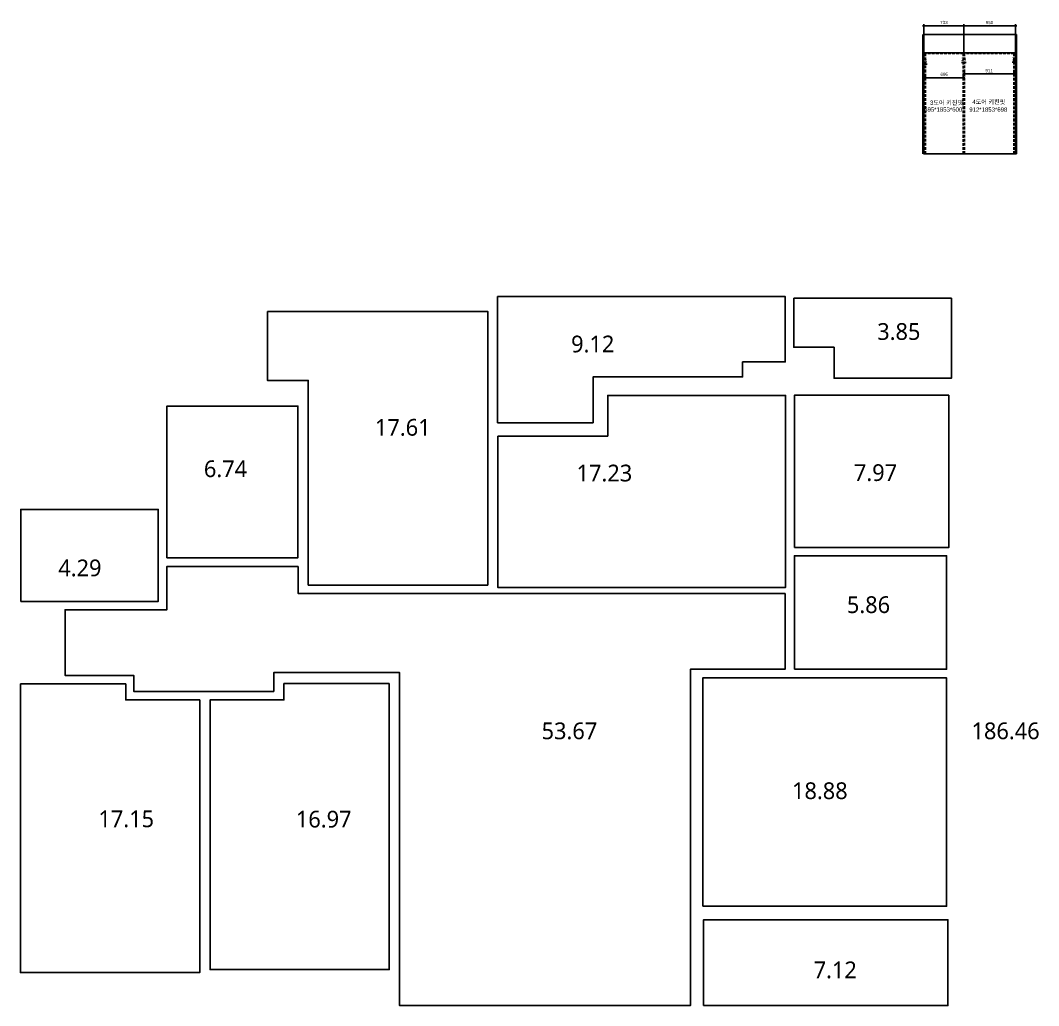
# Model space of a CAD drawing. Header units: millimetres. Extents: x 236955 to 308542, y 30900 to 88969.
# Drawn here: x 236955 to 255709, y 60972 to 79121 of the extents above; entities that cross this region are included whole.
import ezdxf
from ezdxf.enums import TextEntityAlignment as Align

# ---------------------------------------------------------------- set-up
doc = ezdxf.new("R2010")
doc.units = ezdxf.units.MM
doc.header["$LTSCALE"] = 100
doc.header["$PDMODE"] = 3
doc.linetypes.add('DASHED', pattern=[0.75, 0.5, -0.25])
doc.linetypes.add('DASHEDX2', pattern=[1.5, 1, -0.5])
doc.layers.get('DEFPOINTS').update_dxf_attribs({"color": 248})
doc.layers.add('0-ELC TEXT', color=7, linetype='Continuous')
doc.layers.add('FUR', color=8, linetype='DASHED')
doc.styles.add('HY 울릉도 L', font='')
doc.styles.add('HY울릉도L', font='NanumBarunGothic.ttf')
doc.styles.add('코레일둥고', font='Korail_Round_Gothic_Medium.ttf')
doc.styles.get('HY 울릉도 L').set_extended_font_data('HY울릉도L')
doc.dimstyles.new('30', dxfattribs={"dimscale": 30, "dimtxt": 2, "dimasz": 1, "dimexe": 1, "dimexo": 1, "dimgap": 1, "dimtad": 1, "dimdec": 0, "dimrnd": 0.05, "dimdsep": 46, "dimlunit": 6, "dimtxsty": 'HY 울릉도 L', "dimblk": 'ARCHTICK', "dimcen": 2.5, "dimdle": 1, "dimclrd": 133, "dimclre": 133, "dimclrt": 30, "dimadec": 0, "dimazin": 0, "dimtfac": 1, "dimtdec": 0, "dimtix": 1, "dimtmove": 2, "dimatfit": 3, "dimldrblk": 'ARCHTICK', "dimfxl": 1, "dimlwd": -1, "dimlwe": -1, "dimarcsym": 0})

# ---------------------------------------------------------------- blocks, each defined once
blk = doc.blocks.new('_ArchTick')
at = {"color": 0, "linetype": 'ByBlock', "const_width": 0.15}
blk.add_lwpolyline([(-0.5, -0.5), (0.5, 0.5)], dxfattribs=at)
blk = doc.blocks.new('*D441')
at = {"color": 133}
for p, q in [((254360, 79020), (253567, 79020)), ((253597, 78770), (253597, 79050)), ((254330, 78770), (254330, 79050))]:
    blk.add_line(p, q, dxfattribs=at)
at = {"layer": 'DEFPOINTS', "color": 0}
for p in [(253597, 79020), (253597, 78740), (254330, 78740)]:
    blk.add_point(p, dxfattribs=at)
at = {"color": 133, "xscale": 30, "yscale": 30, "zscale": 30, "rotation": 180}
blk.add_blockref('_ArchTick', (253597, 79020), dxfattribs=at)
at = {"color": 133, "xscale": 30, "yscale": 30, "zscale": 30}
blk.add_blockref('_ArchTick', (254330, 79020), dxfattribs=at)
at = {"color": 30, "insert": (253964, 79081), "char_height": 60, "attachment_point": 5, "style": 'HY 울릉도 L'}
blk.add_mtext('733', dxfattribs=at)
blk = doc.blocks.new('*D442')
at = {"color": 133}
for p, q in [((254300, 79020), (255310, 79020)), ((254330, 78723), (254330, 79050)), ((255280, 78723), (255280, 79050))]:
    blk.add_line(p, q, dxfattribs=at)
at = {"layer": 'DEFPOINTS', "color": 0}
for p in [(255280, 79020), (254330, 78693), (255280, 78693)]:
    blk.add_point(p, dxfattribs=at)
at = {"color": 133, "xscale": 30, "yscale": 30, "zscale": 30, "rotation": 180}
blk.add_blockref('_ArchTick', (254330, 79020), dxfattribs=at)
at = {"color": 133, "xscale": 30, "yscale": 30, "zscale": 30}
blk.add_blockref('_ArchTick', (255280, 79020), dxfattribs=at)
at = {"color": 30, "insert": (254805, 79081), "char_height": 60, "attachment_point": 5, "style": 'HY 울릉도 L'}
blk.add_mtext('950', dxfattribs=at)
blk = doc.blocks.new('*D443')
at = {"color": 133}
for p, q in [((255310, 78350), (255224, 78350)), ((255254, 78370), (255254, 78380)), ((255280, 78370), (255280, 78380))]:
    blk.add_line(p, q, dxfattribs=at)
at = {"layer": 'DEFPOINTS', "color": 0}
for p in [(255254, 78350), (255254, 78340), (255280, 78340)]:
    blk.add_point(p, dxfattribs=at)
at = {"color": 133, "xscale": 30, "yscale": 30, "zscale": 30}
blk.add_blockref('_ArchTick', (255254, 78350), dxfattribs=at)
at = {"color": 133, "xscale": 30, "yscale": 30, "zscale": 30, "rotation": 180}
blk.add_blockref('_ArchTick', (255280, 78350), dxfattribs=at)
at = {"color": 30, "insert": (255267, 78411), "char_height": 60, "attachment_point": 5, "style": 'HY 울릉도 L'}
blk.add_mtext('26', dxfattribs=at)
blk = doc.blocks.new('*D448')
at = {"color": 133}
for p, q in [((254313, 78133), (255284, 78133)), ((254343, 78146), (254343, 78163)), ((255254, 78146), (255254, 78163))]:
    blk.add_line(p, q, dxfattribs=at)
at = {"layer": 'DEFPOINTS', "color": 0}
for p in [(254343, 78116), (255254, 78133), (255254, 78116)]:
    blk.add_point(p, dxfattribs=at)
at = {"color": 133, "xscale": 30, "yscale": 30, "zscale": 30, "rotation": 180}
blk.add_blockref('_ArchTick', (254343, 78133), dxfattribs=at)
at = {"color": 133, "xscale": 30, "yscale": 30, "zscale": 30}
blk.add_blockref('_ArchTick', (255254, 78133), dxfattribs=at)
at = {"color": 30, "insert": (254798, 78194), "char_height": 60, "attachment_point": 5, "style": 'HY 울릉도 L'}
blk.add_mtext('911', dxfattribs=at)
blk = doc.blocks.new('*D449')
at = {"color": 133}
for p, q in [((254348, 78063), (253593, 78063)), ((253623, 78081), (253623, 78093)), ((254318, 78081), (254318, 78093))]:
    blk.add_line(p, q, dxfattribs=at)
at = {"layer": 'DEFPOINTS', "color": 0}
for p in [(253623, 78063), (253623, 78051), (254318, 78051)]:
    blk.add_point(p, dxfattribs=at)
at = {"color": 133, "xscale": 30, "yscale": 30, "zscale": 30, "rotation": 180}
blk.add_blockref('_ArchTick', (253623, 78063), dxfattribs=at)
at = {"color": 133, "xscale": 30, "yscale": 30, "zscale": 30}
blk.add_blockref('_ArchTick', (254318, 78063), dxfattribs=at)
at = {"color": 30, "insert": (253970, 78125), "char_height": 60, "attachment_point": 5, "style": 'HY 울릉도 L'}
blk.add_mtext('695', dxfattribs=at)
blk = doc.blocks.new('*D459')
at = {"color": 133}
for p, q in [((254372, 78344), (254288, 78344)), ((254318, 78316), (254318, 78314)), ((254342, 78316), (254342, 78314))]:
    blk.add_line(p, q, dxfattribs=at)
at = {"layer": 'DEFPOINTS', "color": 0}
for p in [(254318, 78346), (254318, 78344), (254342, 78346)]:
    blk.add_point(p, dxfattribs=at)
at = {"color": 133, "xscale": 30, "yscale": 30, "zscale": 30}
blk.add_blockref('_ArchTick', (254318, 78344), dxfattribs=at)
at = {"color": 133, "xscale": 30, "yscale": 30, "zscale": 30, "rotation": 180}
blk.add_blockref('_ArchTick', (254342, 78344), dxfattribs=at)
at = {"color": 30, "insert": (254330, 78405), "char_height": 60, "attachment_point": 5, "style": 'HY 울릉도 L'}
blk.add_mtext('24', dxfattribs=at)
blk = doc.blocks.new('*D460')
at = {"color": 133}
for p, q in [((253653, 78311), (253567, 78311)), ((253597, 78338), (253597, 78341)), ((253623, 78338), (253623, 78341))]:
    blk.add_line(p, q, dxfattribs=at)
at = {"layer": 'DEFPOINTS', "color": 0}
for p in [(253597, 78311), (253597, 78308), (253623, 78308)]:
    blk.add_point(p, dxfattribs=at)
at = {"color": 133, "xscale": 30, "yscale": 30, "zscale": 30}
blk.add_blockref('_ArchTick', (253597, 78311), dxfattribs=at)
at = {"color": 133, "xscale": 30, "yscale": 30, "zscale": 30, "rotation": 180}
blk.add_blockref('_ArchTick', (253623, 78311), dxfattribs=at)
at = {"color": 30, "insert": (253610, 78372), "char_height": 60, "attachment_point": 5, "style": 'HY 울릉도 L'}
blk.add_mtext('26', dxfattribs=at)

msp = doc.modelspace()

# ---------------------------------------------------------------- linework, layer by layer
for p, q in [((253577, 76660), (253577, 78860)), ((255300, 78860), (253591, 78860)), ((253597, 76660), (253597, 78860)), ((254330, 78525), (254330, 78860)), ((255280, 76660), (255280, 78860)), ((255300, 76660), (255300, 78860)), ((253591, 78525), (255300, 78525)), ((255290, 76660), (253591, 76660)), ((255280, 76660), (255300, 76660))]:
    msp.add_line(p, q)
for points in [[(245742.8, 71708.2), (245742.8, 74033.2), (251042.8, 74033.2), (251042.8, 72828.2), (250257.8, 72828.2), (250257.8, 72553.2), (247502.8, 72553.2), (247502.8, 71708.2), (245742.8, 71708.2)], [(251198.8, 74002.2), (251198.8, 73099.2), (251941.3, 73099.2), (251941.3, 72529.2), (254101.3, 72529.2), (254101.3, 74002.2), (251198.8, 74002.2)], [(241505.8, 73758.2), (241505.8, 72488.2), (242257.8, 72488.2), (242257.8, 68718.2), (245562.8, 68718.2), (245562.8, 73758.2), (241505.8, 73758.2)], [(245747.8, 71463.2), (247772.8, 71463.2), (247772.8, 72213.2), (251047.8, 72213.2), (251047.8, 68676.2), (245747.8, 68676.2), (245747.8, 71463.2)], [(242072.8, 69063.2), (239652.8, 69063.2), (239652.8, 68263.2), (237777.8, 68263.2), (237777.8, 67055.2), (239042.8, 67055.2), (239042.8, 66760.2), (241622.8, 66760.2), (241622.8, 67107.2), (243938.8, 67107.2), (243938.8, 60972.2), (249294.8, 60972.2), (249294.8, 67169.2), (251037.8, 67169.2), (251037.8, 68563.2), (242072.8, 68563.2), (242072.8, 69063.2)], [(236954.8, 66897.2), (236954.8, 61582.2), (240257.8, 61582.2), (240257.8, 66602.2), (238894.8, 66602.2), (238894.8, 66897.2), (236954.8, 66897.2)], [(243747.8, 66904.2), (241807.8, 66904.2), (241807.8, 66602.2), (240447.8, 66602.2), (240447.8, 61637.2), (243747.8, 61637.2), (243747.8, 66904.2)]]:
    msp.add_lwpolyline(points)
for points in [[(251209.8, 69409.2), (254052.8, 69409.2), (254052.8, 72214.2), (251209.8, 72214.2)], [(239652.8, 69223.2), (242067.8, 69223.2), (242067.8, 72015.2), (239652.8, 72015.2)], [(236962.8, 68418.2), (239492.8, 68418.2), (239492.8, 70113.2), (236962.8, 70113.2)], [(251209.8, 67169.2), (254013.8, 67169.2), (254013.8, 69259.2), (251209.8, 69259.2)], [(249522.8, 62804.2), (254013.8, 62804.2), (254013.8, 67009.2), (249522.8, 67009.2)], [(249536.8, 60972.2), (254036.8, 60972.2), (254036.8, 62554.2), (249536.8, 62554.2)]]:
    msp.add_lwpolyline(points, close=True)
at = {"layer": 'FUR'}
for points in [[(253623, 76660), (254318, 76660), (254318, 78513), (253623, 78513)], [(254342, 76660), (255254, 76660), (255254, 78513), (254342, 78513)]]:
    msp.add_lwpolyline(points, close=True, dxfattribs=at)

# ---------------------------------------------------------------- texts
at = {"style": 'HY울릉도L'}
for s, p in [('3.85', (253531.9, 73235.5)), ('9.12', (247894.7, 73006)), ('17.61', (244510.8, 71469.9)), ('6.74', (241131.4, 70707.3)), ('17.23', (248224.5, 70628.9)), ('7.97', (253102.3, 70636.5)), ('4.29', (238449.3, 68881.2)), ('5.86', (252973.5, 68203.8)), ('53.67', (247580.3, 65879.8)), ('186.46', (255727.8, 65879.8)), ('18.88', (252192.1, 64776.9)), ('17.15', (239416.9, 64259.3)), ('16.97', (243054.6, 64253.5)), ('7.12', (252360.9, 61477.1))]:
    msp.add_text(s, height=308.16, dxfattribs=at).set_placement(p, align=Align.RIGHT)
at = {"layer": '0-ELC TEXT', "color": 7, "linetype": 'DASHEDX2', "style": '코레일둥고'}
for s, p in [('3도어 키친핏', (253709.2, 77564.5)), ('4도어 키친핏', (254486.9, 77577.9)), ('695*1853*600', (253601.2, 77437.9)), ('912*1853*698', (254432, 77437.8))]:
    msp.add_text(s, height=80, dxfattribs=at).set_placement(p)

# ---------------------------------------------------------------- dimensions: what is measured, and where the dimension line sits
for base, p1, p2, picture, middle in [((253597, 79020), (254330, 78740), (253597, 78740), '*D441', (253963.5, 79081.3)), ((255280, 79020), (254330, 78692.5), (255280, 78692.5), '*D442', (254805, 79081.3)), ((253597, 78310.8), (253623, 78308.4), (253597, 78308.4), '*D460', (253610, 78372.1)), ((254318, 78344.2), (254342, 78346.1), (254318, 78346.1), '*D459', (254330, 78404.9)), ((255254, 78350), (255280, 78340), (255254, 78340), '*D443', (255267, 78411.3)), ((255254, 78133.1), (254343, 78116), (255254, 78116), '*D448', (254798.5, 78193.8)), ((253623, 78063.3), (254318, 78051.1), (253623, 78051.1), '*D449', (253970.5, 78124.6))]:
    dim = msp.add_linear_dim(base=base, p1=p1, p2=p2, dimstyle='30')
    dim.commit()
    dim.dimension.update_dxf_attribs({"geometry": picture, "text_midpoint": middle})

doc.saveas('drawing.dxf')
